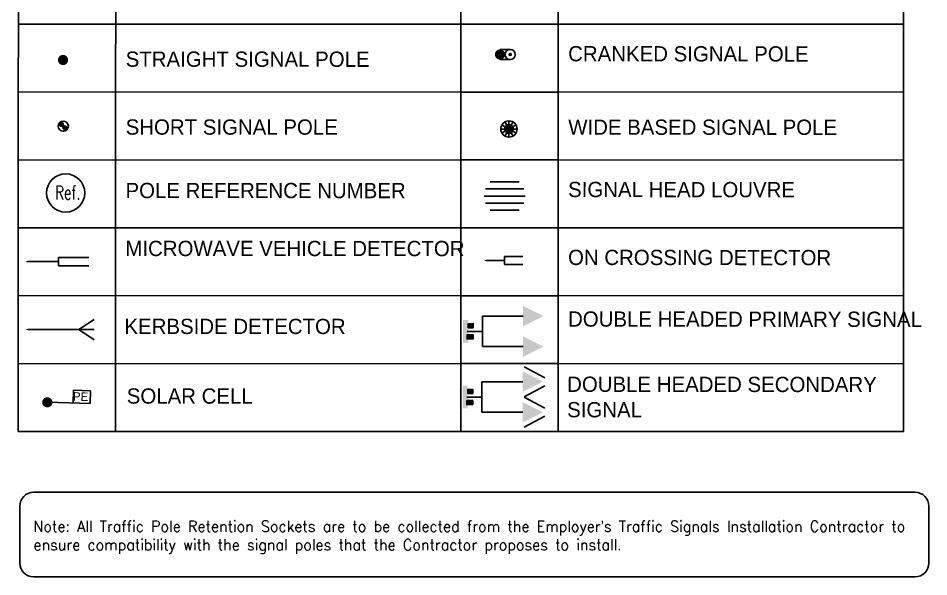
# Model space of a CAD drawing. Extents: x 421500 to 422711, y 436000 to 437000.
# Drawn here: x 422564.04 to 422596.96, y 436551.63 to 436571.82 of the extents above; entities that cross this region are included whole.
import ezdxf
from ezdxf.enums import TextEntityAlignment as Align

# ---------------------------------------------------------------- set-up
doc = ezdxf.new("R2010")
doc.units = 0
doc.layers.get('0').update_dxf_attribs({"color": 210})
for name, color, linetype in [('XREF UTC_716709_AJB_1b$0$00-Key-Text025', 4, 'Continuous'), ('XREF UTC_716709_AJB_1b$0$00-Key-Text035', 7, 'Continuous'), ('XREF UTC_716709_AJB_1b$0$BASE', 7, 'Continuous'), ('XREF UTC_716709_AJB_1b$0$DATA', 7, 'Continuous'), ('XREF UTC_716709_AJB_1b$0$LINE10A', 7, 'Continuous'), ('XREF UTC_716709_AJB_1b$0$SETOUT', 4, 'Continuous'), ('XREF UTC_716709_AJB_1b$0$signals-key', 7, 'Continuous'), ('XREF UTC_716709_AJB_1b$0$VIEW', 7, 'Continuous')]:
    doc.layers.add(name, color=color, linetype=linetype)
doc.styles.add('XREF UTC_716709_AJB_1b$0$KeyText', font='romans.shx', dxfattribs={"width": 0.95})
doc.styles.add('XREF UTC_716709_AJB_1b$0$Romans', font='romans.shx', dxfattribs={"width": 0.9})
doc.styles.add('XREF UTC_716709_AJB_1b$0$Standard', font='txt')

# ---------------------------------------------------------------- blocks, each defined once
blk = doc.blocks.new('XREF UTC_716709_AJB_1b$0$DHPRIM')
at = {"linetype": 'Continuous'}
for p, q in [((-0.75, 2.75), (-0.75, 0.75)), ((0.75, 2.75), (0.75, 0.75)), ((0.75, 0.75), (-0.75, 0.75))]:
    blk.add_line(p, q, dxfattribs=at)
blk.add_line((0, 0.75), (0, 0))
for points in [[(-0.25, 2.75), (-1.25, 2.75), (-0.75, 3.75)], [(1.25, 2.75), (0.25, 2.75), (0.75, 3.75)]]:
    blk.add_solid(points, dxfattribs=at)
at = {"layer": 'XREF UTC_716709_AJB_1b$0$VIEW'}
blk.add_solid([(0.55, -0.2, 2.2), (-0.55, -0.2, 2.2), (0.55, 0.05, 2.2), (-0.55, 0.05, 2.2)], dxfattribs=at)
at = {"layer": 'XREF UTC_716709_AJB_1b$0$VIEW', "linetype": 'Continuous'}
for points in [[(-0.375, 0.05, 2.4), (-0.375, 0.3, 2.4), (-0.356, 0.3, 2.459), (-0.356, 0.05, 2.459)], [(-0.356, 0.3, 2.341), (-0.356, 0.05, 2.341), (-0.375, 0.05, 2.4), (-0.375, 0.3, 2.4)], [(-0.375, 0.05, 2.7), (-0.375, 0.3, 2.7), (-0.356, 0.3, 2.759), (-0.356, 0.05, 2.759)], [(-0.356, 0.3, 2.641), (-0.356, 0.05, 2.641), (-0.375, 0.05, 2.7), (-0.375, 0.3, 2.7)], [(-0.375, 0.05, 3), (-0.375, 0.3, 3), (-0.356, 0.3, 3.059), (-0.356, 0.05, 3.059)], [(-0.356, 0.3, 2.941), (-0.356, 0.05, 2.941), (-0.375, 0.05, 3), (-0.375, 0.3, 3)], [(-0.356, 0.3, 2.459), (-0.356, 0.05, 2.459), (-0.306, 0.05, 2.495), (-0.306, 0.3, 2.495)], [(-0.306, 0.05, 2.305), (-0.306, 0.3, 2.305), (-0.356, 0.3, 2.341), (-0.356, 0.05, 2.341)], [(-0.356, 0.3, 2.759), (-0.356, 0.05, 2.759), (-0.306, 0.05, 2.795), (-0.306, 0.3, 2.795)], [(-0.306, 0.05, 2.605), (-0.306, 0.3, 2.605), (-0.356, 0.3, 2.641), (-0.356, 0.05, 2.641)], [(-0.356, 0.3, 3.059), (-0.356, 0.05, 3.059), (-0.306, 0.05, 3.095), (-0.306, 0.3, 3.095)], [(-0.306, 0.05, 2.905), (-0.306, 0.3, 2.905), (-0.356, 0.3, 2.941), (-0.356, 0.05, 2.941)], [(-0.306, 0.05, 2.495), (-0.306, 0.3, 2.495), (-0.244, 0.3, 2.495), (-0.244, 0.05, 2.495)], [(-0.244, 0.3, 2.305), (-0.244, 0.05, 2.305), (-0.306, 0.05, 2.305), (-0.306, 0.3, 2.305)], [(-0.306, 0.05, 2.795), (-0.306, 0.3, 2.795), (-0.244, 0.3, 2.795), (-0.244, 0.05, 2.795)], [(-0.244, 0.3, 2.605), (-0.244, 0.05, 2.605), (-0.306, 0.05, 2.605), (-0.306, 0.3, 2.605)], [(-0.306, 0.05, 3.095), (-0.306, 0.3, 3.095), (-0.244, 0.3, 3.095), (-0.244, 0.05, 3.095)], [(-0.244, 0.3, 2.905), (-0.244, 0.05, 2.905), (-0.306, 0.05, 2.905), (-0.306, 0.3, 2.905)], [(-0.244, 0.3, 2.495), (-0.244, 0.05, 2.495), (-0.194, 0.05, 2.459), (-0.194, 0.3, 2.459)], [(-0.194, 0.05, 2.341), (-0.194, 0.3, 2.341), (-0.244, 0.3, 2.305), (-0.244, 0.05, 2.305)], [(-0.244, 0.3, 2.795), (-0.244, 0.05, 2.795), (-0.194, 0.05, 2.759), (-0.194, 0.3, 2.759)], [(-0.194, 0.05, 2.641), (-0.194, 0.3, 2.641), (-0.244, 0.3, 2.605), (-0.244, 0.05, 2.605)], [(-0.244, 0.3, 3.095), (-0.244, 0.05, 3.095), (-0.194, 0.05, 3.059), (-0.194, 0.3, 3.059)], [(-0.194, 0.05, 2.941), (-0.194, 0.3, 2.941), (-0.244, 0.3, 2.905), (-0.244, 0.05, 2.905)], [(-0.194, 0.05, 2.459), (-0.194, 0.3, 2.459), (-0.175, 0.3, 2.4), (-0.175, 0.05, 2.4)], [(-0.175, 0.3, 2.4), (-0.175, 0.05, 2.4), (-0.194, 0.05, 2.341), (-0.194, 0.3, 2.341)], [(-0.194, 0.05, 2.759), (-0.194, 0.3, 2.759), (-0.175, 0.3, 2.7), (-0.175, 0.05, 2.7)], [(-0.175, 0.3, 2.7), (-0.175, 0.05, 2.7), (-0.194, 0.05, 2.641), (-0.194, 0.3, 2.641)], [(-0.194, 0.05, 3.059), (-0.194, 0.3, 3.059), (-0.175, 0.3, 3), (-0.175, 0.05, 3)], [(-0.175, 0.3, 3), (-0.175, 0.05, 3), (-0.194, 0.05, 2.941), (-0.194, 0.3, 2.941)], [(0.175, 0.05, 2.4), (0.175, 0.3, 2.4), (0.194, 0.3, 2.459), (0.194, 0.05, 2.459)], [(0.194, 0.3, 2.341), (0.194, 0.05, 2.341), (0.175, 0.05, 2.4), (0.175, 0.3, 2.4)], [(0.175, 0, 2.7), (0.175, 0.3, 2.7), (0.194, 0.3, 2.759), (0.194, 0, 2.759)], [(0.194, 0.3, 2.641), (0.194, 0, 2.641), (0.175, 0, 2.7), (0.175, 0.3, 2.7)], [(0.175, 0.05, 3), (0.175, 0.3, 3), (0.194, 0.3, 3.059), (0.194, 0.05, 3.059)], [(0.194, 0.3, 2.941), (0.194, 0.05, 2.941), (0.175, 0.05, 3), (0.175, 0.3, 3)], [(0.194, 0.3, 2.459), (0.194, 0.05, 2.459), (0.244, 0.05, 2.495), (0.244, 0.3, 2.495)], [(0.244, 0.05, 2.305), (0.244, 0.3, 2.305), (0.194, 0.3, 2.341), (0.194, 0.05, 2.341)], [(0.194, 0.3, 2.759), (0.194, 0, 2.759), (0.244, 0, 2.795), (0.244, 0.3, 2.795)], [(0.244, 0, 2.605), (0.244, 0.3, 2.605), (0.194, 0.3, 2.641), (0.194, 0, 2.641)], [(0.194, 0.3, 3.059), (0.194, 0.05, 3.059), (0.244, 0.05, 3.095), (0.244, 0.3, 3.095)], [(0.244, 0.05, 2.905), (0.244, 0.3, 2.905), (0.194, 0.3, 2.941), (0.194, 0.05, 2.941)], [(0.244, 0.05, 2.495), (0.244, 0.3, 2.495), (0.306, 0.3, 2.495), (0.306, 0.05, 2.495)], [(0.306, 0.3, 2.305), (0.306, 0.05, 2.305), (0.244, 0.05, 2.305), (0.244, 0.3, 2.305)], [(0.244, 0, 2.795), (0.244, 0.3, 2.795), (0.306, 0.3, 2.795), (0.306, 0, 2.795)], [(0.306, 0.3, 2.605), (0.306, 0, 2.605), (0.244, 0, 2.605), (0.244, 0.3, 2.605)], [(0.244, 0.05, 3.095), (0.244, 0.3, 3.095), (0.306, 0.3, 3.095), (0.306, 0.05, 3.095)], [(0.306, 0.3, 2.905), (0.306, 0.05, 2.905), (0.244, 0.05, 2.905), (0.244, 0.3, 2.905)], [(0.306, 0.3, 2.495), (0.306, 0.05, 2.495), (0.356, 0.05, 2.459), (0.356, 0.3, 2.459)], [(0.356, 0.05, 2.341), (0.356, 0.3, 2.341), (0.306, 0.3, 2.305), (0.306, 0.05, 2.305)], [(0.306, 0.3, 2.795), (0.306, 0, 2.795), (0.356, 0, 2.759), (0.356, 0.3, 2.759)], [(0.356, 0, 2.641), (0.356, 0.3, 2.641), (0.306, 0.3, 2.605), (0.306, 0, 2.605)], [(0.306, 0.3, 3.095), (0.306, 0.05, 3.095), (0.356, 0.05, 3.059), (0.356, 0.3, 3.059)], [(0.356, 0.05, 2.941), (0.356, 0.3, 2.941), (0.306, 0.3, 2.905), (0.306, 0.05, 2.905)], [(0.356, 0.05, 2.459), (0.356, 0.3, 2.459), (0.375, 0.3, 2.4), (0.375, 0.05, 2.4)], [(0.375, 0.3, 2.4), (0.375, 0.05, 2.4), (0.356, 0.05, 2.341), (0.356, 0.3, 2.341)], [(0.356, 0, 2.759), (0.356, 0.3, 2.759), (0.375, 0.3, 2.7), (0.375, 0, 2.7)], [(0.375, 0.3, 2.7), (0.375, 0, 2.7), (0.356, 0, 2.641), (0.356, 0.3, 2.641)], [(0.356, 0.05, 3.059), (0.356, 0.3, 3.059), (0.375, 0.3, 3), (0.375, 0.05, 3)], [(0.375, 0.3, 3), (0.375, 0.05, 3), (0.356, 0.05, 2.941), (0.356, 0.3, 2.941)]]:
    blk.add_3dface(points, dxfattribs=at)
at = {"layer": 'XREF UTC_716709_AJB_1b$0$BASE', "style": 'XREF UTC_716709_AJB_1b$0$Standard', "flags": 3}
blk.add_attdef('SIG', (0, -0.25), '', height=0.2, rotation=90, dxfattribs=at)
blk = doc.blocks.new('XREF UTC_716709_AJB_1b$0$IRDET')
at = {"linetype": 'Continuous'}
for p, q in [((0, 2.5), (-0.5, 3.25)), ((0, 2.5), (0.5, 3.25)), ((0, 0), (0, 3.25))]:
    blk.add_line(p, q, dxfattribs=at)
at = {"layer": 'XREF UTC_716709_AJB_1b$0$VIEW', "linetype": 'Continuous'}
blk.add_solid([(0.03, -0.07, 3.3), (0.03, 0.12, 3.3), (-0.03, -0.07, 3.3), (-0.03, 0.12, 3.3)], dxfattribs=at)
blk = doc.blocks.new('XREF UTC_716709_AJB_1b$0$MWAVES')
at = {"linetype": 'Continuous'}
for p, q in [((-0.2, 0.9), (-0.2, 1.8)), ((0.2, 0.9), (0.2, 1.8)), ((-0.2, 0.9), (0.2, 0.9)), ((0, 0), (0, 0.9))]:
    blk.add_line(p, q, dxfattribs=at)
at = {"layer": 'XREF UTC_716709_AJB_1b$0$VIEW', "linetype": 'Continuous'}
blk.add_solid([(0.03, -0.07, 3.3), (0.03, 0.12, 3.3), (-0.03, -0.07, 3.3), (-0.03, 0.12, 3.3)], dxfattribs=at)
blk = doc.blocks.new('XREF UTC_716709_AJB_1b$0$MWAVE')
at = {"linetype": 'Continuous'}
for p, q in [((-0.2, 1.5), (-0.2, 3)), ((0.2, 1.5), (0.2, 3)), ((-0.2, 1.5), (0.2, 1.5)), ((0, 0), (0, 1.5))]:
    blk.add_line(p, q, dxfattribs=at)
at = {"layer": 'XREF UTC_716709_AJB_1b$0$VIEW', "linetype": 'Continuous'}
blk.add_solid([(0.03, -0.07, 3.3), (0.03, 0.12, 3.3), (-0.03, -0.07, 3.3), (-0.03, 0.12, 3.3)], dxfattribs=at)
blk = doc.blocks.new('XREF UTC_716709_AJB_1b$0$LOUVR200')
at = {"linetype": 'Continuous'}
for p, q in [((-0.35, -0.938), (-0.35, 0.938)), ((0, -1), (0, 1)), ((0.35, -0.938), (0.35, 0.938)), ((-0.7, -0.716), (-0.7, 0.716)), ((0.7, -0.716), (0.7, 0.716))]:
    blk.add_line(p, q, dxfattribs=at)
blk = doc.blocks.new('XREF UTC_716709_AJB_1b$0$crpole')
for p, q in [((-0.25, 0), (-0.25, 0.5)), ((0.25, 0), (0.25, 0.5))]:
    blk.add_line(p, q)
at = {"const_width": 0.25}
blk.add_lwpolyline([(-0.125, 0, 1), (0.125, 0, 1)], format="xyb", close=True, dxfattribs=at)
blk.add_circle((0, 0.5), 0.25)
at = {"layer": 'XREF UTC_716709_AJB_1b$0$SETOUT', "const_width": 0.125}
blk.add_lwpolyline([(-0.062, 0, 1), (0.062, 0, 1)], format="xyb", close=True, dxfattribs=at)
at = {"layer": 'XREF UTC_716709_AJB_1b$0$VIEW', "elevation": 2.1}
blk.add_lwpolyline([(-0.025, 0.543), (-0.05, 0.5), (-0.025, 0.457), (0.025, 0.457), (0.05, 0.5), (0.025, 0.543)], close=True, dxfattribs=at)
at = {"layer": 'XREF UTC_716709_AJB_1b$0$VIEW'}
blk.add_lwpolyline([(-0.025, 0.043), (-0.05, 0), (-0.025, -0.043), (0.025, -0.043), (0.05, 0), (0.025, 0.043)], close=True, dxfattribs=at)
at = {"layer": 'XREF UTC_716709_AJB_1b$0$VIEW', "extrusion": (0, 0.707107, 0.707107), "elevation": 1.131}
blk.add_lwpolyline([(0.025, 1.088), (0.05, 1.131), (0.025, 1.175), (-0.025, 1.175), (-0.05, 1.131), (-0.025, 1.088)], close=True, dxfattribs=at)
at = {"layer": 'XREF UTC_716709_AJB_1b$0$DATA', "style": 'XREF UTC_716709_AJB_1b$0$Standard', "flags": 9}
for tag, p in [('TYPE', (0.5, 0.75)), ('HEIGHT', (0.5, 1)), ('SITE', (0.5, 0.25)), ('NUM', (0.5, 0.5)), ('IDENT', (0.5, 0))]:
    blk.add_attdef(tag, p, '', height=0.2, dxfattribs=at)
blk = doc.blocks.new('XREF UTC_716709_AJB_1b$0$pole')
at = {"const_width": 0.25}
blk.add_lwpolyline([(-0.125, 0, 1), (0.125, 0, 1)], format="xyb", close=True, dxfattribs=at)
at = {"layer": 'XREF UTC_716709_AJB_1b$0$SETOUT', "const_width": 0.125}
blk.add_lwpolyline([(-0.062, 0, 1), (0.062, 0, 1)], format="xyb", close=True, dxfattribs=at)
at = {"layer": 'XREF UTC_716709_AJB_1b$0$VIEW'}
blk.add_lwpolyline([(-0.025, 0.043), (-0.05, 0), (-0.025, -0.043), (0.025, -0.043), (0.05, 0), (0.025, 0.043)], close=True, dxfattribs=at)
at = {"layer": 'XREF UTC_716709_AJB_1b$0$DATA', "style": 'XREF UTC_716709_AJB_1b$0$Standard', "flags": 9}
for tag, p in [('TYPE', (0.5, 0.75)), ('HEIGHT', (0.5, 1)), ('SITE', (0.5, 0.25)), ('NUM', (0.5, 0.5)), ('IDENT', (0.5, 0))]:
    blk.add_attdef(tag, p, '', height=0.2, dxfattribs=at)
blk = doc.blocks.new('XREF UTC_716709_AJB_1b$0$DHSEC')
at = {"layer": 'XREF UTC_716709_AJB_1b$0$LINE10A'}
for p, q in [((11.54, 2.83), (8.45, 4.46)), ((11.54, 1.67), (8.45, 0.04)), ((11.54, -1.67), (8.45, -0.04)), ((11.54, -2.83), (8.45, -4.46))]:
    blk.add_line(p, q, dxfattribs=at)
at = {"layer": 'XREF UTC_716709_AJB_1b$0$LINE10A', "xscale": 3, "yscale": 3, "zscale": 3, "rotation": 270}
blk.add_blockref('XREF UTC_716709_AJB_1b$0$DHPRIM', (0, 0), dxfattribs=at)
blk = doc.blocks.new('XREF UTC_716709_AJB_1b$0$pec')
for p, q in [((-0.75, 2.5), (-0.75, 1.5)), ((0, 2.5), (-0.75, 2.5)), ((0, 0), (0, 2.5)), ((-0.75, 1.5), (0, 1.5))]:
    blk.add_line(p, q)
at = {"style": 'XREF UTC_716709_AJB_1b$0$Standard'}
blk.add_text('PE', height=0.5, rotation=90, dxfattribs=at).set_placement((-0.384, 1.931), align=Align.MIDDLE)
blk = doc.blocks.new('XREF UTC_716709_AJB_1b$0$wbpole')
at = {"color": 0, "lineweight": -2}
for p, q in [((-0.217, 0.125), (-0.346, 0.2)), ((-0.125, 0.217), (-0.2, 0.346)), ((0, 0.4), (0, 0.25)), ((0.2, 0.346), (0.125, 0.217)), ((0.346, 0.2), (0.217, 0.125)), ((-0.25, 0), (-0.4, 0)), ((-0.217, -0.125), (-0.346, -0.2)), ((-0.125, -0.217), (-0.2, -0.346)), ((0, -0.25), (0, -0.4)), ((0.2, -0.346), (0.125, -0.217)), ((0.346, -0.2), (0.217, -0.125)), ((0.4, 0), (0.25, 0))]:
    blk.add_line(p, q, dxfattribs=at)
at = {"color": 0, "lineweight": -2, "const_width": 0.25}
blk.add_lwpolyline([(-0.125, 0, 1), (0.125, 0, 1)], format="xyb", close=True, dxfattribs=at)
at = {"color": 0, "lineweight": -2}
blk.add_circle((0, 0), 0.4, dxfattribs=at)
at = {"layer": 'XREF UTC_716709_AJB_1b$0$SETOUT', "const_width": 0.125}
blk.add_lwpolyline([(-0.062, 0, 1), (0.062, 0, 1)], format="xyb", close=True, dxfattribs=at)
at = {"layer": 'XREF UTC_716709_AJB_1b$0$VIEW'}
blk.add_lwpolyline([(-0.025, 0.043), (-0.05, 0), (-0.025, -0.043), (0.025, -0.043), (0.05, 0), (0.025, 0.043)], close=True, dxfattribs=at)
at = {"layer": 'XREF UTC_716709_AJB_1b$0$DATA', "style": 'XREF UTC_716709_AJB_1b$0$Standard', "flags": 9}
for tag, p in [('TYPE', (0.5, 0.75)), ('HEIGHT', (0.5, 1)), ('SITE', (0.5, 0.25)), ('NUM', (0.5, 0.5)), ('IDENT', (0.5, 0))]:
    blk.add_attdef(tag, p, '', height=0.2, dxfattribs=at)
at = {"layer": 'XREF UTC_716709_AJB_1b$0$VIEW'}
mesh = blk.add_polymesh((6, 5), dxfattribs=dict(at, m_close=True))
for k, corner in enumerate([(0, 0, 0.55), (0.05, 0, 0.55), (0.1, 0, 0.5), (0.1, 0), (0, 0), (0, 0, 0.55), (0.025, -0.043, 0.55), (0.05, -0.087, 0.5), (0.05, -0.087), (0, 0), (0, 0, 0.55), (-0.025, -0.043, 0.55), (-0.05, -0.087, 0.5), (-0.05, -0.087), (0, 0), (0, 0, 0.55), (-0.05, 0, 0.55), (-0.1, 0, 0.5), (-0.1, 0), (0, 0), (0, 0, 0.55), (-0.025, 0.043, 0.55), (-0.05, 0.087, 0.5), (-0.05, 0.087), (0, 0), (0, 0, 0.55), (0.025, 0.043, 0.55), (0.05, 0.087, 0.5), (0.05, 0.087), (0, 0)]):
    mesh.set_mesh_vertex(divmod(k, 5), corner)
blk = doc.blocks.new('XREF UTC_716709_AJB_1b$0$stubpole')
at = {"color": 0, "lineweight": -2, "const_width": 0.25}
for points in [[(0, 0.125, 0.414214), (-0.125, 0)], [(0, -0.125, 0.414214), (0.125, 0)]]:
    blk.add_lwpolyline(points, format="xyb", dxfattribs=at)
at = {"color": 0, "lineweight": -2}
blk.add_circle((0, 0), 0.25, dxfattribs=at)
at = {"layer": 'XREF UTC_716709_AJB_1b$0$SETOUT', "const_width": 0.125}
for points in [[(0, 0.062, 0.414214), (-0.062, 0)], [(0, -0.062, 0.414214), (0.062, 0)]]:
    blk.add_lwpolyline(points, format="xyb", dxfattribs=at)
at = {"layer": 'XREF UTC_716709_AJB_1b$0$SETOUT'}
blk.add_lwpolyline([(0, -0.125), (0, 0.125, 0.414214), (-0.125, 0), (0.125, 0, -0.414214)], format="xyb", close=True, dxfattribs=at)
at = {"layer": 'XREF UTC_716709_AJB_1b$0$VIEW'}
blk.add_lwpolyline([(-0.025, 0.043), (-0.05, 0), (-0.025, -0.043), (0.025, -0.043), (0.05, 0), (0.025, 0.043)], close=True, dxfattribs=at)
at = {"layer": 'XREF UTC_716709_AJB_1b$0$DATA', "style": 'XREF UTC_716709_AJB_1b$0$Standard', "flags": 9}
for tag, p in [('TYPE', (0.5, 0.75)), ('HEIGHT', (0.5, 1)), ('SITE', (0.5, 0.25)), ('NUM', (0.5, 0.5)), ('IDENT', (0.5, 0))]:
    blk.add_attdef(tag, p, '', height=0.2, dxfattribs=at)

msp = doc.modelspace()

# ---------------------------------------------------------------- linework, layer by layer
at = {"layer": 'XREF UTC_716709_AJB_1b$0$00-Key-Text035'}
for p, q in [((422596.463, 436554.685), (422564.601, 436554.685)), ((422564.101, 436554.185), (422564.101, 436552.131)), ((422596.963, 436552.131), (422596.963, 436554.185)), ((422564.601, 436551.631), (422596.463, 436551.631))]:
    msp.add_line(p, q, dxfattribs=at)
for centre, start, end in [((422564.601, 436554.185), 90, 180), ((422596.463, 436554.185), 0, 90), ((422564.601, 436552.131), 180, 270), ((422596.463, 436552.131), 270, 0)]:
    msp.add_arc(centre, 0.5, start, end, dxfattribs=at)
at = {"layer": 'XREF UTC_716709_AJB_1b$0$signals-key'}
for p, q in [((422567.567, 436574.067), (422567.566, 436569.158)), ((422567.566, 436569.158), (422567.564, 436564.249)), ((422567.564, 436564.249), (422567.563, 436559.341)), ((422567.563, 436559.341), (422567.562, 436556.886))]:
    msp.add_line(p, q, dxfattribs=at)
for points in [[(422564.049, 436574.068), (422596.049, 436574.058), (422596.048, 436571.604), (422564.048, 436571.614)], [(422580.049, 436574.063), (422583.567, 436574.062), (422583.567, 436571.608), (422580.048, 436571.609)], [(422564.048, 436571.614), (422596.048, 436571.604), (422596.047, 436569.149), (422564.047, 436569.159)], [(422580.048, 436571.609), (422583.567, 436571.608), (422583.566, 436569.153), (422580.047, 436569.154)], [(422564.047, 436569.159), (422596.047, 436569.149), (422596.046, 436566.695), (422564.046, 436566.705)], [(422580.047, 436569.154), (422583.566, 436569.153), (422583.565, 436566.699), (422580.046, 436566.7)], [(422564.046, 436566.705), (422596.046, 436566.695), (422596.046, 436564.241), (422564.046, 436564.251)], [(422580.046, 436566.7), (422583.565, 436566.699), (422583.564, 436564.244), (422580.046, 436564.246)], [(422564.046, 436564.251), (422596.046, 436564.241), (422596.045, 436561.786), (422564.045, 436561.796)], [(422580.046, 436564.246), (422583.564, 436564.244), (422583.564, 436561.79), (422580.045, 436561.791)], [(422564.045, 436561.796), (422596.045, 436561.786), (422596.044, 436559.332), (422564.044, 436559.342)], [(422580.045, 436561.791), (422583.564, 436561.79), (422583.563, 436559.336), (422580.044, 436559.337)], [(422564.044, 436559.342), (422596.044, 436559.332), (422596.043, 436556.877), (422564.043, 436556.887)], [(422580.044, 436559.337), (422583.563, 436559.336), (422583.562, 436556.881), (422580.043, 436556.882)]]:
    msp.add_lwpolyline(points, close=True, dxfattribs=at)
msp.add_circle((422565.758, 436565.505), 0.69, dxfattribs=at)

# ---------------------------------------------------------------- block references
for name, p, xscale, yscale, zscale, rotation in [('XREF UTC_716709_AJB_1b$0$crpole', (422581.461, 436570.512), 0.7358570582371574, 0.7358570582371574, 0.7358570582371574, 269.9822987720339), ('XREF UTC_716709_AJB_1b$0$pole', (422565.665, 436570.313), 0.7358570582371566, 0.7358570582371566, 0.7358570582371566, 359.982298772034), ('XREF UTC_716709_AJB_1b$0$LOUVR200', (422581.63, 436565.396), 0.7358570582371574, 0.7358570582371574, 0.7358570582371574, 269.9822987720339), ('XREF UTC_716709_AJB_1b$0$MWAVE', (422564.394, 436563.023), 0.7358570582371574, 0.7358570582371574, 0.7358570582371574, 269.9822987720339), ('XREF UTC_716709_AJB_1b$0$MWAVES', (422580.958, 436563.064), 0.7358570582371574, 0.7358570582371574, 0.7358570582371574, 269.9822987720339), ('XREF UTC_716709_AJB_1b$0$DHPRIM', (422580.274, 436560.503), 0.7358570582371574, 0.7358570582371574, 0.7358570582371574, 269.9822987720339), ('XREF UTC_716709_AJB_1b$0$IRDET', (422564.394, 436560.569), 0.7358570582371574, 0.7358570582371574, 0.7358570582371574, 269.9822987720339), ('XREF UTC_716709_AJB_1b$0$pec', (422565.108, 436557.949), 0.613214215197631, 0.613214215197631, 0.613214215197631, 268.0922113781862), ('XREF UTC_716709_AJB_1b$0$pole', (422565.096, 436557.939), 0.7358570582371566, 0.7358570582371566, 0.7358570582371566, 359.982298772034)]:
    msp.add_blockref(name, p, dxfattribs=dict(at, xscale=xscale, yscale=yscale, zscale=zscale, rotation=rotation))
for name, p, xscale, yscale, zscale in [('XREF UTC_716709_AJB_1b$0$stubpole', (422565.673, 436567.919), 0.7358570582371569, 0.7358570582371569, 0.7358570582371569), ('XREF UTC_716709_AJB_1b$0$wbpole', (422581.784, 436567.818), 0.7358570582371569, 0.7358570582371569, 0.7358570582371569), ('XREF UTC_716709_AJB_1b$0$DHSEC', (422580.257, 436558.13), 0.2452856860790523, 0.2452856860790523, 0.2452856860790523)]:
    msp.add_blockref(name, p, dxfattribs=dict(at, xscale=xscale, yscale=yscale, zscale=zscale))

# ---------------------------------------------------------------- texts
at = {"layer": 'XREF UTC_716709_AJB_1b$0$00-Key-Text025', "insert": (422564.595, 436553.655), "char_height": 0.4, "width": 32.30148, "attachment_point": 1, "style": 'XREF UTC_716709_AJB_1b$0$KeyText'}
msp.add_mtext('Note: All Traffic Pole Retention Sockets are to be collected from the Employer{\\fArial|b0|i0|c0|p34;’}s Traffic Signals Installation Contractor to ensure compatibility with the signal poles that the Contractor proposes to install{\\fArial|b0|i0|c0|p34;.}', dxfattribs=at)
at = {"layer": 'XREF UTC_716709_AJB_1b$0$signals-key', "style": 'XREF UTC_716709_AJB_1b$0$Romans', "width": 0.7}
msp.add_text('Ref.', height=0.5, dxfattribs=at).set_placement((422565.839, 436565.518), align=Align.MIDDLE_CENTER)
at = {"layer": 'XREF UTC_716709_AJB_1b$0$signals-key', "attachment_point": 1, "style": 'XREF UTC_716709_AJB_1b$0$Standard'}
for s, insert, char_height, width, rotation in [('CRANKED SIGNAL POLE', (422583.925, 436570.817), 0.55189, 11.53951, 359.9423), ('STRAIGHT SIGNAL POLE', (422567.929, 436570.62), 0.55189, 12.13482, 359.9823), ('SHORT SIGNAL POLE', (422567.928, 436568.166), 0.55189, 12.13482, 359.9823), ('WIDE BASED SIGNAL POLE', (422583.928, 436568.161), 0.55189, 12.13482, 359.9823), ('POLE REFERENCE NUMBER', (422567.922, 436565.872), 0.55189, 12.13944, 359.9823), ('SIGNAL HEAD LOUVRE', (422583.923, 436565.909), 0.55189, 11.31164, 359.9423), ('MICROWAVE VEHICLE DETECTOR', (422567.918, 436563.777), 0.55189, 12.14321, 359.9823), ('ON CROSSING DETECTOR', (422583.922, 436563.454), 0.55189, 11.63144, 359.9423), ('DOUBLE HEADED PRIMARY SIGNAL', (422583.922, 436561.226), 0.55189, 12.17598, 359.9423), ('KERBSIDE DETECTOR', (422567.885, 436560.96), 0.55189, 12.14409, 359.9823), ('DOUBLE HEADED SECONDARY SIGNAL', (422583.889, 436558.868), 0.55189, 12.17598, 359.9423), ('SOLAR CELL', (422567.968, 436558.442), 0.5519, 12.13944, 359.9823)]:
    msp.add_mtext(s, dxfattribs=dict(at, insert=insert, char_height=char_height, width=width, rotation=rotation))

doc.saveas('drawing.dxf')
